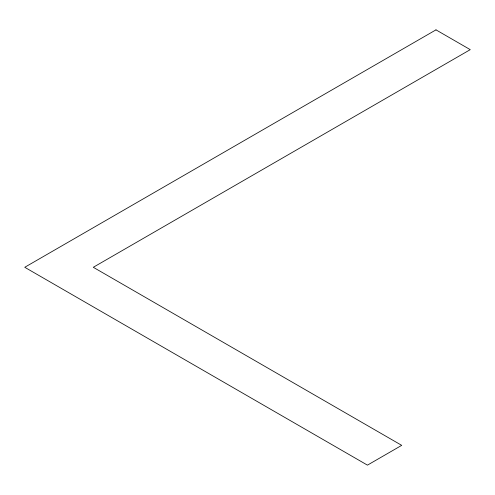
<?xml version="1.0" encoding="UTF-8"?>
<svg xmlns="http://www.w3.org/2000/svg" width="495" height="495" viewBox="0 0 495 495"><rect width="100%" height="100%" fill="white"/><g stroke="black" fill="none" stroke-linecap="round" stroke-linejoin="round"><path stroke-width="0.74" d="M435.984 29.861L24.75 267.288L367.445 465.139L401.711 445.351L93.289 267.288L470.25 49.648L435.984 29.861"/></g></svg>
